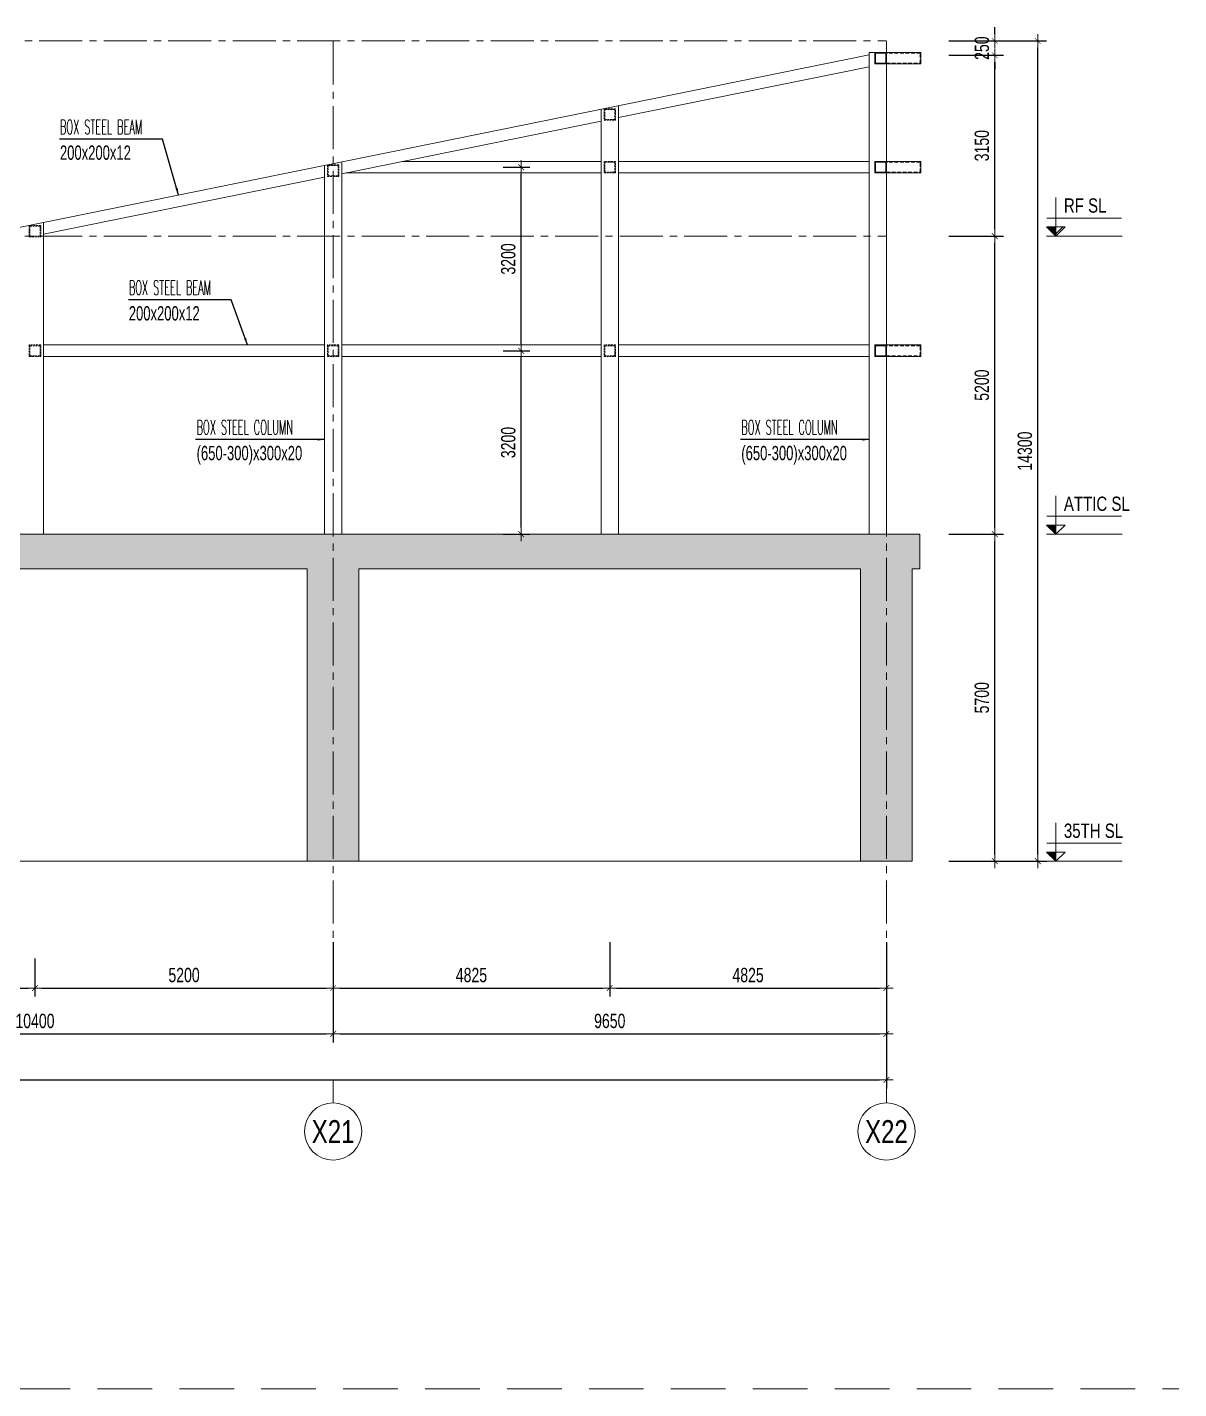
# Model space of a CAD drawing. Header units: millimetres. Extents: x 239606 to 395013, y -27979 to 24335.
# Drawn here: x 291244 to 311328, y -1409 to 22328 of the extents above; entities that cross this region are included whole.
import ezdxf
from ezdxf.enums import TextEntityAlignment as Align

# ---------------------------------------------------------------- set-up
doc = ezdxf.new("R2010")
doc.units = ezdxf.units.MM
doc.linetypes.add('CENTER2', pattern=[1.125, 0.75, -0.125, 0.125, -0.125])
doc.linetypes.add('HIDDEN2', pattern=[4.762499999999999, 3.175, -1.5875])
doc.layers.get('Defpoints').update_dxf_attribs({"color": 151, "lineweight": 9})
for name, color, linetype, lineweight in [('NDC_S_ANNO', 7, 'Continuous', 20), ('NDC_S_AXIS', 5, 'CENTER2', 13), ('NDC_S_CONTINUOUS', 3, 'Continuous', 20), ('NDC_S_DIM', 1, 'Continuous', 15), ('NDC_S_ENG TEXT', 2, 'Continuous', 20), ('NDC_S_HATCH MATERIAL', 8, 'Continuous', 13), ('NDC_S_HIDDEN', 8, 'HIDDEN2', 13), ('NDC_S_SLAB', 2, 'Continuous', 20), ('NDC_S_SYMBOL', 1, 'Continuous', 15), ('NDC_S_TEXT SYMBOL', 7, 'Continuous', 20), ('NDC_S_VN TEXT', 7, 'Continuous', 20)]:
    doc.layers.add(name, color=color, linetype=linetype, lineweight=lineweight)
doc.styles.add('NDC_ANNO', font='', dxfattribs={"width": 0.8})
doc.styles.add('NDC_DIM', font='', dxfattribs={"width": 0.75})
doc.styles.add('NDC_EN TXT', font='romans.shx', dxfattribs={"width": 0.8})
doc.styles.add('NDC_VIE TXT', font='arial.ttf', dxfattribs={"width": 0.8})
doc.styles.get('NDC_ANNO').set_extended_font_data('Dotum')
doc.styles.get('NDC_DIM').set_extended_font_data('Dotum')
doc.dimstyles.new('NDC_dim_100', dxfattribs={"dimscale": 100, "dimtxt": 2.5, "dimasz": 1.2, "dimexe": 1.5, "dimexo": 2.5, "dimgap": 1, "dimtad": 1, "dimdec": 0, "dimzin": 0, "dimdsep": 46, "dimtxsty": 'NDC_DIM', "dimblk": 'DIMMARK', "dimcen": 0.09, "dimdle": 1.2, "dimclrd": 1, "dimclre": 1, "dimclrt": 3, "dimadec": 0, "dimazin": 0, "dimtfac": 1, "dimtdec": 0, "dimtix": 1, "dimtofl": 0, "dimtmove": 0, "dimatfit": 3, "dimfxl": 8, "dimfxlon": 1, "dimtolj": 1, "dimtzin": 0, "dimarcsym": 0})

# ---------------------------------------------------------------- blocks, each defined once
blk = doc.blocks.new('DIMMARK')
at = {"layer": 'NDC_S_DIM', "color": 1}
blk.add_line((-1.5, 0), (1, 0), dxfattribs=at)
at = {"layer": 'NDC_S_DIM', "color": 2, "const_width": 0.1}
blk.add_lwpolyline([(-0.4242640687119285, -0.4242640687119285), (0.4242640687119285, 0.4242640687119285)], dxfattribs=at)
blk = doc.blocks.new('*D8')
at = {"layer": 'Defpoints', "color": 0, "ltscale": 200, "transparency": 16777216}
for p in [(245329.094818246, 7788.059464619553), (306229.0948182456, 7788.059464619553), (306229.0948182456, 3977.077512230375)]:
    blk.add_point(p, dxfattribs=at)
at = {"layer": 'NDC_S_DIM', "color": 1, "lineweight": -2, "ltscale": 200, "transparency": 16777216}
for p, q in [((245329.094818246, 4777.077512230375), (245329.094818246, 3827.077512230375)), ((306229.0948182456, 4777.077512230375), (306229.0948182456, 3827.077512230375)), ((245449.094818246, 3977.077512230375), (306109.0948182456, 3977.077512230375))]:
    blk.add_line(p, q, dxfattribs=at)
at = {"layer": 'NDC_S_DIM', "color": 1, "lineweight": -2, "ltscale": 200, "transparency": 16777216, "xscale": 120, "yscale": 120, "zscale": 120, "rotation": 180}
blk.add_blockref('DIMMARK', (245329.094818246, 3977.077512230375), dxfattribs=at)
at = {"layer": 'NDC_S_DIM', "color": 1, "lineweight": -2, "ltscale": 200, "transparency": 16777216, "xscale": 120, "yscale": 120, "zscale": 120}
blk.add_blockref('DIMMARK', (306229.0948182456, 3977.077512230375), dxfattribs=at)
at = {"layer": 'NDC_S_DIM', "color": 3, "ltscale": 200, "transparency": 16777216, "insert": (275779.0948182458, 4202.247118743265), "char_height": 250, "attachment_point": 5, "style": 'NDC_DIM'}
blk.add_mtext('\\A1;60900', dxfattribs=at)
blk = doc.blocks.new('*D13')
at = {"layer": 'Defpoints', "color": 0, "ltscale": 200, "transparency": 16777216}
for p in [(286179.094818247, 7788.059464619553), (296579.0948182461, 7788.059464619553), (296579.0948182461, 4777.077512230375)]:
    blk.add_point(p, dxfattribs=at)
at = {"layer": 'NDC_S_DIM', "color": 1, "lineweight": -2, "ltscale": 200, "transparency": 16777216}
for p, q in [((286179.094818247, 5577.077512230375), (286179.094818247, 4627.077512230375)), ((296579.0948182461, 5577.077512230375), (296579.0948182461, 4627.077512230375)), ((286299.094818247, 4777.077512230375), (296459.0948182461, 4777.077512230375))]:
    blk.add_line(p, q, dxfattribs=at)
at = {"layer": 'NDC_S_DIM', "color": 1, "lineweight": -2, "ltscale": 200, "transparency": 16777216, "xscale": 120, "yscale": 120, "zscale": 120, "rotation": 180}
blk.add_blockref('DIMMARK', (286179.094818247, 4777.077512230375), dxfattribs=at)
at = {"layer": 'NDC_S_DIM', "color": 1, "lineweight": -2, "ltscale": 200, "transparency": 16777216, "xscale": 120, "yscale": 120, "zscale": 120}
blk.add_blockref('DIMMARK', (296579.0948182461, 4777.077512230375), dxfattribs=at)
at = {"layer": 'NDC_S_DIM', "color": 3, "ltscale": 200, "transparency": 16777216, "insert": (291379.0948182466, 5002.247118743265), "char_height": 250, "attachment_point": 5, "style": 'NDC_DIM'}
blk.add_mtext('\\A1;10400', dxfattribs=at)
blk = doc.blocks.new('*D14')
at = {"layer": 'Defpoints', "color": 0, "ltscale": 200, "transparency": 16777216}
for p in [(296579.0948182461, 7788.059464619553), (306229.0948182456, 7788.059464619553), (306229.0948182456, 4777.077512230375)]:
    blk.add_point(p, dxfattribs=at)
at = {"layer": 'NDC_S_DIM', "color": 1, "lineweight": -2, "ltscale": 200, "transparency": 16777216}
for p, q in [((296579.0948182461, 5577.077512230375), (296579.0948182461, 4627.077512230375)), ((306229.0948182456, 5577.077512230375), (306229.0948182456, 4627.077512230375)), ((296699.0948182461, 4777.077512230375), (306109.0948182456, 4777.077512230375))]:
    blk.add_line(p, q, dxfattribs=at)
at = {"layer": 'NDC_S_DIM', "color": 1, "lineweight": -2, "ltscale": 200, "transparency": 16777216, "xscale": 120, "yscale": 120, "zscale": 120, "rotation": 180}
blk.add_blockref('DIMMARK', (296579.0948182461, 4777.077512230375), dxfattribs=at)
at = {"layer": 'NDC_S_DIM', "color": 1, "lineweight": -2, "ltscale": 200, "transparency": 16777216, "xscale": 120, "yscale": 120, "zscale": 120}
blk.add_blockref('DIMMARK', (306229.0948182456, 4777.077512230375), dxfattribs=at)
at = {"layer": 'NDC_S_DIM', "color": 3, "ltscale": 200, "transparency": 16777216, "insert": (301404.0948182459, 5002.247118743265), "char_height": 250, "attachment_point": 5, "style": 'NDC_DIM'}
blk.add_mtext('\\A1;9650', dxfattribs=at)
blk = doc.blocks.new('*U7')
at = {"layer": 'NDC_S_SYMBOL'}
blk.add_line((3.061616997868383e-16, 5), (4.286263797015736e-16, 9), dxfattribs=at)
blk.add_circle((0, 0), 5, dxfattribs=at)
at = {"layer": 'NDC_S_TEXT SYMBOL', "color": 7, "style": 'NDC_ANNO', "width": 0.8}
blk.add_attdef('GRID', text='', height=4, dxfattribs=at).set_placement((0, 0), align=Align.MIDDLE)
blk = doc.blocks.new('*D15')
at = {"layer": 'Defpoints', "color": 0, "ltscale": 100, "transparency": 16777216}
for p in [(306946.32728751, 13488.05946461955), (308119.5583998808, 13488.05946461955), (306946.32728751, 7788.059464619553)]:
    blk.add_point(p, dxfattribs=at)
at = {"layer": 'NDC_S_DIM', "color": 1, "lineweight": -2, "ltscale": 100, "transparency": 16777216}
for p, q in [((307319.5583998808, 13488.05946461955), (308269.5583998808, 13488.05946461955)), ((308119.5583998808, 7908.059464619553), (308119.5583998808, 13368.05946461955)), ((307319.5583998808, 7788.059464619553), (308269.5583998808, 7788.059464619553))]:
    blk.add_line(p, q, dxfattribs=at)
at = {"layer": 'NDC_S_DIM', "color": 1, "lineweight": -2, "ltscale": 100, "transparency": 16777216, "xscale": 120, "yscale": 120, "zscale": 120}
for p, rotation in [((308119.5583998808, 13488.05946461955), 90), ((308119.5583998808, 7788.059464619553), 270)]:
    blk.add_blockref('DIMMARK', p, dxfattribs=dict(at, rotation=rotation))
at = {"layer": 'NDC_S_DIM', "color": 3, "ltscale": 100, "transparency": 16777216, "insert": (307894.3887933679, 10638.0594646196), "char_height": 250, "attachment_point": 5, "rotation": 90, "style": 'NDC_DIM'}
blk.add_mtext('\\A1;5700', dxfattribs=at)
blk = doc.blocks.new('*D16')
at = {"layer": 'Defpoints', "color": 0, "ltscale": 100, "transparency": 16777216}
for p in [(306946.32728751, 18688.05946461955), (308119.5583998808, 18688.05946461955), (306946.32728751, 13488.05946461955)]:
    blk.add_point(p, dxfattribs=at)
at = {"layer": 'NDC_S_DIM', "color": 1, "lineweight": -2, "ltscale": 100, "transparency": 16777216}
for p, q in [((307319.5583998808, 18688.05946461955), (308269.5583998808, 18688.05946461955)), ((308119.5583998808, 13608.05946461955), (308119.5583998808, 18568.05946461955)), ((307319.5583998808, 13488.05946461955), (308269.5583998808, 13488.05946461955))]:
    blk.add_line(p, q, dxfattribs=at)
at = {"layer": 'NDC_S_DIM', "color": 1, "lineweight": -2, "ltscale": 100, "transparency": 16777216, "xscale": 120, "yscale": 120, "zscale": 120}
for p, rotation in [((308119.5583998808, 18688.05946461955), 90), ((308119.5583998808, 13488.05946461955), 270)]:
    blk.add_blockref('DIMMARK', p, dxfattribs=dict(at, rotation=rotation))
at = {"layer": 'NDC_S_DIM', "color": 3, "ltscale": 100, "transparency": 16777216, "insert": (307894.3887933679, 16088.0594646196), "char_height": 250, "attachment_point": 5, "rotation": 90, "style": 'NDC_DIM'}
blk.add_mtext('\\A1;5200', dxfattribs=at)
blk = doc.blocks.new('*D17')
at = {"layer": 'Defpoints', "color": 0, "ltscale": 100, "transparency": 16777216}
for p in [(306229.0948182457, 21838.40980149879), (308119.558399881, 21838.40980149879), (306946.3272875102, 18688.05946461956)]:
    blk.add_point(p, dxfattribs=at)
at = {"layer": 'NDC_S_DIM', "color": 1, "lineweight": -2, "ltscale": 100, "transparency": 16777216}
for p, q in [((307319.558399881, 21838.40980149879), (308269.558399881, 21838.40980149879)), ((308119.558399881, 18808.05946461956), (308119.558399881, 21718.40980149879)), ((307319.558399881, 18688.05946461956), (308269.558399881, 18688.05946461956))]:
    blk.add_line(p, q, dxfattribs=at)
at = {"layer": 'NDC_S_DIM', "color": 1, "lineweight": -2, "ltscale": 100, "transparency": 16777216, "xscale": 120, "yscale": 120, "zscale": 120}
for p, rotation in [((308119.558399881, 21838.40980149879), 90), ((308119.558399881, 18688.05946461956), 270)]:
    blk.add_blockref('DIMMARK', p, dxfattribs=dict(at, rotation=rotation))
at = {"layer": 'NDC_S_DIM', "color": 3, "ltscale": 100, "transparency": 16777216, "insert": (307894.3887933681, 20263.23463305908), "char_height": 250, "attachment_point": 5, "rotation": 90, "style": 'NDC_DIM'}
blk.add_mtext('\\A1;3150', dxfattribs=at)
blk = doc.blocks.new('*D18')
at = {"layer": 'Defpoints', "color": 0, "ltscale": 100, "transparency": 16777216}
for p in [(306946.32728751, 22088.05946461955), (308869.5583998808, 22088.05946461955), (306946.32728751, 7788.059464619553)]:
    blk.add_point(p, dxfattribs=at)
at = {"layer": 'NDC_S_DIM', "color": 1, "lineweight": -2, "ltscale": 100, "transparency": 16777216}
for p, q in [((308069.5583998808, 22088.05946461955), (309019.5583998808, 22088.05946461955)), ((308869.5583998808, 7908.059464619553), (308869.5583998808, 21968.05946461955)), ((308069.5583998808, 7788.059464619553), (309019.5583998808, 7788.059464619553))]:
    blk.add_line(p, q, dxfattribs=at)
at = {"layer": 'NDC_S_DIM', "color": 1, "lineweight": -2, "ltscale": 100, "transparency": 16777216, "xscale": 120, "yscale": 120, "zscale": 120}
for p, rotation in [((308869.5583998808, 22088.05946461955), 90), ((308869.5583998808, 7788.059464619553), 270)]:
    blk.add_blockref('DIMMARK', p, dxfattribs=dict(at, rotation=rotation))
at = {"layer": 'NDC_S_DIM', "color": 3, "ltscale": 100, "transparency": 16777216, "insert": (308644.3887933679, 14938.0594646196), "char_height": 250, "attachment_point": 5, "rotation": 90, "style": 'NDC_DIM'}
blk.add_mtext('\\A1;14300', dxfattribs=at)
blk = doc.blocks.new('kata_block_CT')
at = {"layer": 'NDC_S_ANNO'}
blk.add_hatch(color=3, dxfattribs=at).paths.add_polyline_path([(0, 1.596954857557648), (-1.612010908633238, 1.596954857557648), (0, 0)])
at = {"layer": 'NDC_S_ANNO', "ltscale": 50}
h = blk.add_hatch(dxfattribs=at)
h.set_pattern_fill('ANSI31', color=256, scale=1.406250541793835, style=0)
h.set_pattern_definition([(45.00000000000001, (0, 5.456968210637569e-12), (-3.157122508925224, 3.157122508925225), [])])
h.paths.add_polyline_path([(0, 1.596954857557648), (0, 0), (1.612010908924276, 1.596954857557648)])
for p, q in [((-1.592704896858777, 3.140833880479477), (11.46947077315417, 3.140833880479477)), ((11.56125648126181, 5.456968210637569e-12), (-1.63869572513795, 5.456968210637569e-12))]:
    blk.add_line(p, q, dxfattribs=at)
for points in [[(0, 6.69495074864426), (0, 0)], [(0, 0), (-1.612010908924276, 1.596954857557648), (0, 1.596954857557648)], [(0, 0), (1.612010908924276, 1.596954857557648), (0, 1.596954857557648)]]:
    blk.add_lwpolyline(points, dxfattribs=at)
at = {"layer": 'NDC_S_ANNO', "color": 8, "ltscale": 50}
blk.add_lwpolyline([(0, 0), (-1.612010908633238, 1.596954857557648), (0, 1.596954857557648)], dxfattribs=at)
at = {"layer": 'NDC_S_TEXT SYMBOL', "color": 3, "style": 'NDC_ANNO', "width": 0.8}
blk.add_attdef('CT', (1.409564409346785, 4.068271311703938), '', height=2.5, dxfattribs=at)
blk = doc.blocks.new('*D28')
at = {"layer": 'Defpoints', "color": 0, "ltscale": 100, "transparency": 16777216}
for p in [(286179.094818247, 6343.702601380064), (291379.094818247, 6343.702601380064), (291379.094818247, 5577.077512230375)]:
    blk.add_point(p, dxfattribs=at)
at = {"layer": 'NDC_S_DIM', "color": 1, "lineweight": -2, "ltscale": 100, "transparency": 16777216}
for p, q in [((286179.094818247, 6093.702601380064), (286179.094818247, 5427.077512230375)), ((291379.094818247, 6093.702601380064), (291379.094818247, 5427.077512230375)), ((286299.094818247, 5577.077512230375), (291259.094818247, 5577.077512230375))]:
    blk.add_line(p, q, dxfattribs=at)
at = {"layer": 'NDC_S_DIM', "color": 1, "lineweight": -2, "ltscale": 100, "transparency": 16777216, "xscale": 120, "yscale": 120, "zscale": 120, "rotation": 180}
blk.add_blockref('DIMMARK', (286179.094818247, 5577.077512230375), dxfattribs=at)
at = {"layer": 'NDC_S_DIM', "color": 1, "lineweight": -2, "ltscale": 100, "transparency": 16777216, "xscale": 120, "yscale": 120, "zscale": 120}
blk.add_blockref('DIMMARK', (291379.094818247, 5577.077512230375), dxfattribs=at)
at = {"layer": 'NDC_S_DIM', "color": 3, "ltscale": 100, "transparency": 16777216, "insert": (288779.094818247, 5802.247118743265), "char_height": 250, "attachment_point": 5, "style": 'NDC_DIM'}
blk.add_mtext('\\A1;5200', dxfattribs=at)
blk = doc.blocks.new('*D29')
at = {"layer": 'Defpoints', "color": 0, "ltscale": 100, "transparency": 16777216}
for p in [(296579.094818247, 6837.459967168717), (291379.094818247, 6343.702601380064), (296579.094818247, 5577.077512230375)]:
    blk.add_point(p, dxfattribs=at)
at = {"layer": 'NDC_S_DIM', "color": 1, "lineweight": -2, "ltscale": 100, "transparency": 16777216}
for p, q in [((296579.094818247, 6377.077512230375), (296579.094818247, 5427.077512230375)), ((291379.094818247, 6093.702601380064), (291379.094818247, 5427.077512230375)), ((291499.094818247, 5577.077512230375), (296459.094818247, 5577.077512230375))]:
    blk.add_line(p, q, dxfattribs=at)
at = {"layer": 'NDC_S_DIM', "color": 1, "lineweight": -2, "ltscale": 100, "transparency": 16777216, "xscale": 120, "yscale": 120, "zscale": 120, "rotation": 180}
blk.add_blockref('DIMMARK', (291379.094818247, 5577.077512230375), dxfattribs=at)
at = {"layer": 'NDC_S_DIM', "color": 1, "lineweight": -2, "ltscale": 100, "transparency": 16777216, "xscale": 120, "yscale": 120, "zscale": 120}
blk.add_blockref('DIMMARK', (296579.094818247, 5577.077512230375), dxfattribs=at)
at = {"layer": 'NDC_S_DIM', "color": 3, "ltscale": 100, "transparency": 16777216, "insert": (293979.094818247, 5802.247118743265), "char_height": 250, "attachment_point": 5, "style": 'NDC_DIM'}
blk.add_mtext('\\A1;5200', dxfattribs=at)
blk = doc.blocks.new('*D30')
at = {"layer": 'Defpoints', "color": 0, "ltscale": 100, "transparency": 16777216}
for p in [(296579.0948182461, 6837.459967168717), (301404.0948182459, 6837.459967168717), (301404.0948182459, 5577.077512230375)]:
    blk.add_point(p, dxfattribs=at)
at = {"layer": 'NDC_S_DIM', "color": 1, "lineweight": -2, "ltscale": 100, "transparency": 16777216}
for p, q in [((296579.0948182461, 6377.077512230375), (296579.0948182461, 5427.077512230375)), ((301404.0948182459, 6377.077512230375), (301404.0948182459, 5427.077512230375)), ((296699.0948182461, 5577.077512230375), (301284.0948182459, 5577.077512230375))]:
    blk.add_line(p, q, dxfattribs=at)
at = {"layer": 'NDC_S_DIM', "color": 1, "lineweight": -2, "ltscale": 100, "transparency": 16777216, "xscale": 120, "yscale": 120, "zscale": 120, "rotation": 180}
blk.add_blockref('DIMMARK', (296579.0948182461, 5577.077512230375), dxfattribs=at)
at = {"layer": 'NDC_S_DIM', "color": 1, "lineweight": -2, "ltscale": 100, "transparency": 16777216, "xscale": 120, "yscale": 120, "zscale": 120}
blk.add_blockref('DIMMARK', (301404.0948182459, 5577.077512230375), dxfattribs=at)
at = {"layer": 'NDC_S_DIM', "color": 3, "ltscale": 100, "transparency": 16777216, "insert": (298991.594818246, 5802.247118743265), "char_height": 250, "attachment_point": 5, "style": 'NDC_DIM'}
blk.add_mtext('\\A1;4825', dxfattribs=at)
blk = doc.blocks.new('*D31')
at = {"layer": 'Defpoints', "color": 0, "ltscale": 100, "transparency": 16777216}
for p in [(301404.0948182459, 6837.459967168717), (306229.0948182456, 6837.459967168717), (306229.0948182456, 5577.077512230375)]:
    blk.add_point(p, dxfattribs=at)
at = {"layer": 'NDC_S_DIM', "color": 1, "lineweight": -2, "ltscale": 100, "transparency": 16777216}
for p, q in [((301404.0948182459, 6377.077512230375), (301404.0948182459, 5427.077512230375)), ((306229.0948182456, 6377.077512230375), (306229.0948182456, 5427.077512230375)), ((301524.0948182459, 5577.077512230375), (306109.0948182456, 5577.077512230375))]:
    blk.add_line(p, q, dxfattribs=at)
at = {"layer": 'NDC_S_DIM', "color": 1, "lineweight": -2, "ltscale": 100, "transparency": 16777216, "xscale": 120, "yscale": 120, "zscale": 120, "rotation": 180}
blk.add_blockref('DIMMARK', (301404.0948182459, 5577.077512230375), dxfattribs=at)
at = {"layer": 'NDC_S_DIM', "color": 1, "lineweight": -2, "ltscale": 100, "transparency": 16777216, "xscale": 120, "yscale": 120, "zscale": 120}
blk.add_blockref('DIMMARK', (306229.0948182456, 5577.077512230375), dxfattribs=at)
at = {"layer": 'NDC_S_DIM', "color": 3, "ltscale": 100, "transparency": 16777216, "insert": (303816.5948182457, 5802.247118743265), "char_height": 250, "attachment_point": 5, "style": 'NDC_DIM'}
blk.add_mtext('\\A1;4825', dxfattribs=at)
blk = doc.blocks.new('*D36')
at = {"layer": 'Defpoints', "color": 0, "ltscale": 100, "transparency": 16777216}
for p in [(299296.3742978486, 16688.05946461956), (299859.5207191274, 16688.05946461956), (299296.3742978486, 13488.05946461956)]:
    blk.add_point(p, dxfattribs=at)
at = {"layer": 'NDC_S_DIM', "color": 1, "lineweight": -2, "ltscale": 100, "transparency": 16777216}
for p, q in [((299546.3742978486, 16688.05946461956), (300009.5207191274, 16688.05946461956)), ((299859.5207191274, 13608.05946461956), (299859.5207191274, 16568.05946461956)), ((299546.3742978486, 13488.05946461956), (300009.5207191274, 13488.05946461956))]:
    blk.add_line(p, q, dxfattribs=at)
at = {"layer": 'NDC_S_DIM', "color": 1, "lineweight": -2, "ltscale": 100, "transparency": 16777216, "xscale": 120, "yscale": 120, "zscale": 120}
for p, rotation in [((299859.5207191274, 16688.05946461956), 90), ((299859.5207191274, 13488.05946461956), 270)]:
    blk.add_blockref('DIMMARK', p, dxfattribs=dict(at, rotation=rotation))
at = {"layer": 'NDC_S_DIM', "color": 3, "ltscale": 100, "transparency": 16777216, "insert": (299634.3511126144, 15088.05946461947), "char_height": 250, "attachment_point": 5, "rotation": 90, "style": 'NDC_DIM'}
blk.add_mtext('\\A1;3200', dxfattribs=at)
blk = doc.blocks.new('*D37')
at = {"layer": 'Defpoints', "color": 0, "ltscale": 100, "transparency": 16777216}
for p in [(299296.3742978486, 19888.05946461956), (299859.5207191275, 19888.05946461956), (299296.3742978486, 16688.05946461956)]:
    blk.add_point(p, dxfattribs=at)
at = {"layer": 'NDC_S_DIM', "color": 1, "lineweight": -2, "ltscale": 100, "transparency": 16777216}
for p, q in [((299546.3742978486, 19888.05946461956), (300009.5207191275, 19888.05946461956)), ((299859.5207191275, 16808.05946461956), (299859.5207191275, 19768.05946461956)), ((299546.3742978486, 16688.05946461956), (300009.5207191275, 16688.05946461956))]:
    blk.add_line(p, q, dxfattribs=at)
at = {"layer": 'NDC_S_DIM', "color": 1, "lineweight": -2, "ltscale": 100, "transparency": 16777216, "xscale": 120, "yscale": 120, "zscale": 120}
for p, rotation in [((299859.5207191275, 19888.05946461956), 90), ((299859.5207191275, 16688.05946461956), 270)]:
    blk.add_blockref('DIMMARK', p, dxfattribs=dict(at, rotation=rotation))
at = {"layer": 'NDC_S_DIM', "color": 3, "ltscale": 100, "transparency": 16777216, "insert": (299634.3511126146, 18288.05946461947), "char_height": 250, "attachment_point": 5, "rotation": 90, "style": 'NDC_DIM'}
blk.add_mtext('\\A1;3200', dxfattribs=at)
blk = doc.blocks.new('*D135')
at = {"layer": 'Defpoints', "color": 0, "ltscale": 100, "transparency": 16777216}
for p in [(306229.0948182457, 22088.05946461956), (308119.5583998815, 22088.05946461956), (307319.5583998811, 21838.4098014988)]:
    blk.add_point(p, dxfattribs=at)
at = {"layer": 'NDC_S_DIM', "color": 1, "lineweight": -2, "ltscale": 100, "transparency": 16777216}
for p, q in [((308119.5583998815, 22208.05946461956), (308119.5583998815, 22328.05946461956)), ((307319.5583998815, 22088.05946461956), (308269.5583998815, 22088.05946461956)), ((307569.5583998811, 21838.4098014988), (308269.5583998815, 21838.4098014988)), ((308119.5583998815, 21718.4098014988), (308119.5583998815, 21598.4098014988))]:
    blk.add_line(p, q, dxfattribs=at)
at = {"layer": 'NDC_S_DIM', "color": 1, "lineweight": -2, "ltscale": 100, "transparency": 16777216, "xscale": 120, "yscale": 120, "zscale": 120}
for p, rotation in [((308119.5583998815, 22088.05946461956), 270), ((308119.5583998815, 21838.4098014988), 90)]:
    blk.add_blockref('DIMMARK', p, dxfattribs=dict(at, rotation=rotation))
at = {"layer": 'NDC_S_DIM', "color": 3, "ltscale": 100, "transparency": 16777216, "insert": (307894.3887933685, 21963.23463305909), "char_height": 250, "attachment_point": 5, "rotation": 90, "style": 'NDC_DIM'}
blk.add_mtext('\\A1;250', dxfattribs=at)

msp = doc.modelspace()

# ---------------------------------------------------------------- hatches: boundary and pattern name
at = {"layer": 'NDC_S_HATCH MATERIAL', "ltscale": 100}
h = msp.add_hatch(dxfattribs=at)
h.set_pattern_fill('BT-01', color=256, scale=50, pattern_type=2)
h.set_pattern_definition([(49.99999999999999, (0, 0), (358.6300913003767, -31.37606749129755), [37.5, -412.5]), (355, (0, 0), (-69.3756668065, 376.0960668500059), [30, -330]), (100.4514, (29.88584, -2.61467), (289.2546908570108, 344.7197710304768), [31.870095, -350.571056]), (46.18420000000001, (0, 100), (533.6205243128222, -82.75950716450905), [56.25, -618.75]), (96.6356, (44.4683725, 93.1033465), (467.3313527743517, 487.0589354502209), [47.805144, -525.8565]), (351.1842, (0, 100), (467.3309725668136, 487.0593004626623), [45, -495]), (21, (50, 75), (298.4535260592309, -201.3094453326694), [37.5, -412.5]), (326.0000000000001, (50, 75), (121.6576659607909, 362.5750225234265), [30, -330]), (71.4514, (74.8711165, 58.224197), (420.111314290745, 161.2652483549762), [31.870095, -350.571056]), (37.50000000000001, (0, 0), (6.079927658645334, 166.4469269156558), [0, -326, 0, -335, 0, -331.25]), (7.499999999999999, (0, 0), (131.5347687210743, 197.2058559411801), [0, -191, 0, -318.5, 0, -126.25]), (327.5, (-111.5, 0), (266.9112180862045, -11.27743586718988), [0, -125, 0, -390, 0, -517.5]), (317.5, (-161.5, 0), (291.5930846711931, 50.05249116615887), [0, -162.5, 0, -259, 0, -367.5]), (45, (0, 0), (-150.2601910021414, 150.2601910021414), []), (45, (0, 61.25000000000001), (-150.2601910021414, 150.2601910021414), [])])
h.paths.add_polyline_path([(297029.0948182461, 12888.05946461955), (305779.0948182456, 12888.05946461955), (305779.0948182456, 7788.059464619546), (306679.0948182456, 7788.059464619546), (306679.0948182456, 12888.05946461955), (306809.0948182456, 12888.05946461955), (306809.0948182456, 13488.05946461955), (285349.094818247, 13488.05946461955), (285349.094818247, 12888.05946461955), (285729.094818247, 12888.05946461955), (285729.094818247, 7788.059464619546), (286629.094818247, 7788.059464619546), (286629.094818247, 12888.05946461955), (296129.0948182461, 12888.05946461955), (296129.0948182461, 7788.059464619546), (297029.0948182461, 7788.059464619546)])

# ---------------------------------------------------------------- linework, layer by layer
at = {"layer": 'NDC_S_AXIS', "ltscale": 1000}
for p, q in [((245329.094818246, 22088.05946461955), (306229.0948182456, 22088.05946461955)), ((296579.0948182461, 5577.077512230375), (296579.0948182461, 22088.05946461955)), ((306229.0948182456, 5577.077512230375), (306229.0948182456, 22088.05946461955)), ((245329.094818246, 18688.05946461955), (306229.0948182456, 18688.05946461955)), ((245329.094818246, 13488.05946461955), (306229.0948182456, 13488.05946461955))]:
    msp.add_line(p, q, dxfattribs=at)
at = {"layer": 'NDC_S_CONTINUOUS', "ltscale": 100}
for p, q in [((305929.0948182456, 13488.05946461954), (305929.0948182457, 21888.40980149879)), ((306229.0948182456, 21888.40980149878), (305929.0948182457, 21888.40980149879)), ((306229.0948182456, 13488.05946461954), (306229.0948182456, 21888.40980149878)), ((301254.0948182459, 13488.05946461955), (301254.0948182457, 20896.02900952768)), ((301554.0948182459, 13488.05946461955), (301554.0948182459, 20956.89864978835)), ((296729.0948182461, 13488.05946461955), (296729.094818246, 19977.91193559667)), ((296429.0948182461, 13488.05946461955), (296429.0948182461, 19917.04229533606)), ((291529.094818247, 13488.05946461955), (291529.094818247, 18922.83817107939)), ((296129.0948182461, 12888.05946461955), (296129.0948182461, 7788.059464619553)), ((297029.0948182461, 12888.05946461955), (297029.0948182461, 7788.059464619553)), ((305779.0948182456, 12888.05946461955), (305779.0948182456, 7788.059464619546)), ((306679.0948182456, 12888.05946461955), (306679.0948182456, 7788.059464619546)), ((245329.094818246, 7788.059464619546), (306679.0948182456, 7788.059464619546))]:
    msp.add_line(p, q, dxfattribs=at)
for points in [[(305929.0948182457, 21844.58090358907), (260029.0948182461, 12531.52594371368)], [(285729.094818247, 12888.05946461955), (285349.094818247, 12888.05946461955), (285349.094818247, 13488.05946461955), (306809.0948182456, 13488.05946461955), (306809.0948182456, 12888.05946461955), (306679.0948182456, 12888.05946461955)], [(296129.0948182461, 12888.05946461955), (286629.094818247, 12888.05946461955)], [(305779.0948182456, 12888.05946461955), (297029.0948182461, 12888.05946461955)]]:
    msp.add_lwpolyline(points, dxfattribs=at)
at = {"layer": 'NDC_S_HATCH MATERIAL', "ltscale": 1000}
for points in [[(306229.0948182456, 21688.40980149878), (306829.0948182456, 21688.40980149878), (306829.0948182456, 21888.40980149878), (306229.0948182456, 21888.40980149878)], [(306229.0948182456, 19788.05946461955), (306829.0948182456, 19788.05946461955), (306829.0948182456, 19988.05946461955), (306229.0948182456, 19988.05946461955)], [(306229.0948182456, 16588.05946461955), (306829.0948182456, 16588.05946461955), (306829.0948182456, 16788.05946461955), (306229.0948182456, 16788.05946461955)]]:
    msp.add_lwpolyline(points, close=True, dxfattribs=at)
at = {"layer": 'NDC_S_HIDDEN', "ltscale": 300}
msp.add_line((239605.6402082985, -1409.254275480402), (311327.9464546183, -1409.254275480343), dxfattribs=at)
at = {"layer": 'NDC_S_HIDDEN', "ltscale": 20}
for points in [[(306229.0948182456, 21700.40980149878), (306817.0948182456, 21700.40980149878), (306817.0948182456, 21876.40980149878), (306229.0948182456, 21876.40980149878)], [(306229.0948182456, 19800.05946461955), (306817.0948182456, 19800.05946461955), (306817.0948182456, 19976.05946461955), (306229.0948182456, 19976.05946461955)], [(306229.0948182456, 16600.05946461955), (306817.0948182456, 16600.05946461955), (306817.0948182456, 16776.05946461955), (306229.0948182456, 16776.05946461955)]]:
    msp.add_lwpolyline(points, close=True, dxfattribs=at)
at = {"layer": 'NDC_S_HIDDEN', "ltscale": 10, "elevation": -1.410320197076039e-09}
for points in [[(301304.0948182457, 20706.17394957112), (301504.0948182457, 20706.17394957112), (301504.0948182457, 20906.17394957112), (301304.0948182457, 20906.17394957112)], [(301316.0948182457, 20718.17394957112), (301492.0948182457, 20718.17394957112), (301492.0948182457, 20894.17394957112), (301316.0948182457, 20894.17394957112)], [(301304.0948182457, 19788.05946462002), (301504.0948182457, 19788.05946462002), (301504.0948182457, 19988.05946462002), (301304.0948182457, 19988.05946462002)], [(301316.0948182457, 19800.05946462002), (301492.0948182457, 19800.05946462002), (301492.0948182457, 19976.05946462002), (301316.0948182457, 19976.05946462002)], [(296479.0948182461, 19727.1872353795), (296679.0948182461, 19727.1872353795), (296679.0948182461, 19927.1872353795), (296479.0948182461, 19927.1872353795)], [(296491.0948182461, 19739.1872353795), (296667.0948182461, 19739.1872353795), (296667.0948182461, 19915.1872353795), (296491.0948182461, 19915.1872353795)], [(291279.094818247, 18672.1134708622), (291479.094818247, 18672.1134708622), (291479.094818247, 18872.1134708622), (291279.094818247, 18872.1134708622)], [(291291.094818247, 18684.1134708622), (291467.094818247, 18684.1134708622), (291467.094818247, 18860.1134708622), (291291.094818247, 18860.1134708622)], [(291279.094818247, 16588.05946461964), (291479.094818247, 16588.05946461964), (291479.094818247, 16788.05946461964), (291279.094818247, 16788.05946461964)], [(291291.094818247, 16600.05946461964), (291467.094818247, 16600.05946461964), (291467.094818247, 16776.05946461964), (291291.094818247, 16776.05946461964)], [(296479.094818246, 16588.05946461964), (296679.094818246, 16588.05946461964), (296679.094818246, 16788.05946461964), (296479.094818246, 16788.05946461964)], [(296491.094818246, 16600.05946461964), (296667.094818246, 16600.05946461964), (296667.094818246, 16776.05946461964), (296491.094818246, 16776.05946461964)], [(301304.0948182457, 16588.05946462), (301504.0948182457, 16588.05946462), (301504.0948182457, 16788.05946462), (301304.0948182457, 16788.05946462)], [(301316.0948182457, 16600.05946462), (301492.0948182457, 16600.05946462), (301492.0948182457, 16776.05946462), (301316.0948182457, 16776.05946462)]]:
    msp.add_lwpolyline(points, close=True, dxfattribs=at)
at = {"layer": 'NDC_S_SLAB', "ltscale": 1000}
for p, q in [((305929.0948182456, 21640.50563086903, -2.234293267642449e-09), (301554.0948182459, 20752.8233770683, -2.234293267642449e-09)), ((301254.0948182457, 20691.95373680763, -2.234293267642449e-09), (296729.094818246, 19773.83666287663, -2.234293267642449e-09)), ((297784.9058966049, 19988.05946461956), (301254.0948182457, 19988.05946461956)), ((301554.0948182459, 19988.05946461956), (305929.0948182457, 19988.05946461955)), ((296429.0948182461, 19712.96702261602, -2.234293267642449e-09), (291529.094818247, 18718.76289835935, -2.234293267642449e-09)), ((296799.19282613, 19788.05946461957), (301254.0948182457, 19788.05946461958)), ((301554.0948182459, 19788.05946461957), (305929.0948182457, 19788.05946461958)), ((291529.094818247, 16788.05946461957), (296429.0948182461, 16788.05946461956)), ((296729.094818246, 16788.05946461956), (301254.0948182458, 16788.05946461955)), ((301554.0948182458, 16788.05946461955), (305929.0948182457, 16788.05946461956)), ((291529.094818247, 16588.0594646196), (296429.0948182461, 16588.0594646196)), ((296729.094818246, 16588.0594646196), (301254.0948182457, 16588.05946461961)), ((301554.0948182458, 16588.0594646196), (305929.0948182457, 16588.05946461961))]:
    msp.add_line(p, q, dxfattribs=at)
for points in [[(306029.0948182456, 21688.40980149878), (306229.0948182456, 21688.40980149878), (306229.0948182456, 21888.40980149878), (306029.0948182456, 21888.40980149878)], [(306041.0948182456, 21700.40980149878), (306217.0948182456, 21700.40980149878), (306217.0948182456, 21876.40980149878), (306041.0948182456, 21876.40980149878)], [(306029.0948182456, 19788.05946461955), (306229.0948182456, 19788.05946461955), (306229.0948182456, 19988.05946461955), (306029.0948182456, 19988.05946461955)], [(306041.0948182456, 19800.05946461955), (306217.0948182456, 19800.05946461955), (306217.0948182456, 19976.05946461955), (306041.0948182456, 19976.05946461955)], [(306029.0948182456, 16588.05946461955), (306229.0948182456, 16588.05946461955), (306229.0948182456, 16788.05946461955), (306029.0948182456, 16788.05946461955)], [(306041.0948182456, 16600.05946461955), (306217.0948182456, 16600.05946461955), (306217.0948182456, 16776.05946461955), (306041.0948182456, 16776.05946461955)]]:
    msp.add_lwpolyline(points, close=True, dxfattribs=at)

# ---------------------------------------------------------------- block references
at = {"layer": 'NDC_S_AXIS', "xscale": 100, "yscale": 100, "zscale": 100}
for p, values in [((296579.0948182461, 3077.07751223036), {'GRID': 'X21'}), ((306229.0948182456, 3077.07751223036), {'GRID': 'X22'})]:
    msp.add_blockref('*U7', p, dxfattribs=at).add_auto_attribs(values)
at = {"layer": 'NDC_S_VN TEXT', "xscale": 100, "yscale": 100, "zscale": 100}
for p, values in [((309183.4279723946, 18688.05946461901), {'CT': 'RF SL'}), ((309183.4279723946, 13488.05946461901), {'CT': 'ATTIC SL'}), ((309183.4279723946, 7788.059464619007), {'CT': '35TH SL'})]:
    msp.add_blockref('kata_block_CT', p, dxfattribs=at).add_auto_attribs(values)

# ---------------------------------------------------------------- texts
at = {"layer": 'NDC_S_ENG TEXT'}
for s, style, width, p in [('BOX STEEL BEAM', 'NDC_EN TXT', 0.5, (291814.9821768925, 20465.58367479286, -2.234293267642449e-09)), ('200x200x12', 'NDC_VIE TXT', 0.65, (291814.9821768925, 20016.55146269694, -2.234293267642449e-09)), ('BOX STEEL BEAM', 'NDC_EN TXT', 0.5, (293015.9677591655, 17664.53643188336)), ('200x200x12', 'NDC_VIE TXT', 0.65, (293015.9677591655, 17215.50421978744)), ('BOX STEEL COLUMN', 'NDC_EN TXT', 0.5, (294198.0716164298, 15228.24534912005)), ('BOX STEEL COLUMN', 'NDC_EN TXT', 0.5, (303698.0716164294, 15228.24534911984)), ('(650-300)x300x20', 'NDC_VIE TXT', 0.65, (294198.0716164298, 14779.21313702413)), ('(650-300)x300x20', 'NDC_VIE TXT', 0.65, (303698.0716164294, 14779.21313702392))]:
    msp.add_text(s, height=250, dxfattribs=dict(at, style=style, width=width)).set_placement(p)

# ---------------------------------------------------------------- dimensions: what is measured, and where the dimension line sits
at = {"layer": 'NDC_S_DIM', "ltscale": 100}
for base, p1, p2, picture, middle in [((308119.5583998815, 22088.05946461956), (307319.558399881, 21838.40980149879), (306229.0948182456, 22088.05946461955), '*D135', (307894.3887933685, 21963.23463305909)), ((308119.558399881, 21838.40980149879), (306946.32728751, 18688.05946461955), (306229.0948182456, 21838.40980149878), '*D17', (307894.3887933681, 20263.23463305908)), ((308119.5583998808, 18688.05946461955), (306946.32728751, 13488.05946461955), (306946.32728751, 18688.05946461955), '*D16', (307894.3887933679, 16088.0594646196))]:
    dim = msp.add_linear_dim(base=base, p1=p1, p2=p2, angle=90, dimstyle='NDC_dim_100', override={"dimtmove": 1}, dxfattribs=at)
    dim.commit()
    dim.dimension.update_dxf_attribs({"geometry": picture, "text_midpoint": middle})
for base, p1, p2, picture, middle in [((308869.5583998808, 22088.05946461955), (306946.32728751, 7788.059464619553), (306946.32728751, 22088.05946461955), '*D18', (308644.3887933679, 14938.0594646196)), ((299859.5207191275, 19888.05946461956), (299296.3742978484, 16688.05946461955), (299296.3742978484, 19888.05946461955), '*D37', (299634.3511126146, 18288.05946461947)), ((299859.5207191274, 16688.05946461956), (299296.3742978484, 13488.05946461955), (299296.3742978484, 16688.05946461955), '*D36', (299634.3511126144, 15088.05946461947)), ((308119.5583998808, 13488.05946461955), (306946.32728751, 7788.059464619553), (306946.32728751, 13488.05946461955), '*D15', (307894.3887933679, 10638.0594646196))]:
    dim = msp.add_linear_dim(base=base, p1=p1, p2=p2, angle=90, dimstyle='NDC_dim_100', dxfattribs=at)
    dim.commit()
    dim.dimension.update_dxf_attribs({"geometry": picture, "text_midpoint": middle})
at = {"layer": 'NDC_S_DIM', "ltscale": 200}
for base, p1, p2, picture, middle in [((306229.0948182456, 3977.077512230375), (245329.094818246, 7788.059464619553), (306229.0948182456, 7788.059464619553), '*D8', (275779.0948182458, 4202.247118743265)), ((296579.0948182461, 4777.077512230375), (286179.094818247, 7788.059464619553), (296579.0948182461, 7788.059464619553), '*D13', (291379.0948182466, 5002.247118743265)), ((306229.0948182456, 4777.077512230375), (296579.0948182461, 7788.059464619553), (306229.0948182456, 7788.059464619553), '*D14', (301404.0948182459, 5002.247118743265))]:
    dim = msp.add_linear_dim(base=base, p1=p1, p2=p2, dimstyle='NDC_dim_100', dxfattribs=at)
    dim.commit()
    dim.dimension.update_dxf_attribs({"geometry": picture, "text_midpoint": middle})
at = {"layer": 'NDC_S_DIM', "ltscale": 100}
for base, p1, p2, picture, middle in [((296579.094818247, 5577.077512230375), (291379.094818247, 6343.702601380064), (296579.094818247, 6837.459967168717), '*D29', (293979.094818247, 5802.247118743265)), ((306229.0948182456, 5577.077512230375), (301404.0948182459, 6837.459967168717), (306229.0948182456, 6837.459967168717), '*D31', (303816.5948182457, 5802.247118743265))]:
    dim = msp.add_linear_dim(base=base, p1=p1, p2=p2, dimstyle='NDC_dim_100', override={"dimtmove": 1}, dxfattribs=at)
    dim.commit()
    dim.dimension.update_dxf_attribs({"geometry": picture, "text_midpoint": middle})
for base, p1, p2, picture, middle in [((301404.0948182459, 5577.077512230375), (296579.0948182461, 6837.459967168717), (301404.0948182459, 6837.459967168717), '*D30', (298991.594818246, 5802.247118743265)), ((291379.094818247, 5577.077512230375), (286179.094818247, 6343.702601380064), (291379.094818247, 6343.702601380064), '*D28', (288779.094818247, 5802.247118743265))]:
    dim = msp.add_linear_dim(base=base, p1=p1, p2=p2, dimstyle='NDC_dim_100', dxfattribs=at)
    dim.commit()
    dim.dimension.update_dxf_attribs({"geometry": picture, "text_midpoint": middle})

# ---------------------------------------------------------------- leaders
at = {"layer": 'NDC_S_SLAB', "ltscale": 100}
for points in [[(293884.8015990178, 19400.80825209617, -2.234293267642449e-09), (293602.4963277583, 20376.92603740249, -2.234293267642449e-09), (291807.9813146145, 20376.92603740249, -2.234293267642449e-09)], [(295085.7871812908, 16788.05946461958), (294803.4819100313, 17575.87879449299), (293008.9668968875, 17575.87879449299)], [(296429.0948182461, 15139.58771172967), (294181.6505906498, 15139.58771172967)], [(305929.0948182456, 15139.58771172947), (303681.6505906493, 15139.58771172947)]]:
    msp.add_leader(points, dimstyle='NDC_dim_100', override={"dimgap": 1, "dimtad": 0}, dxfattribs=at)

doc.saveas('drawing.dxf')
